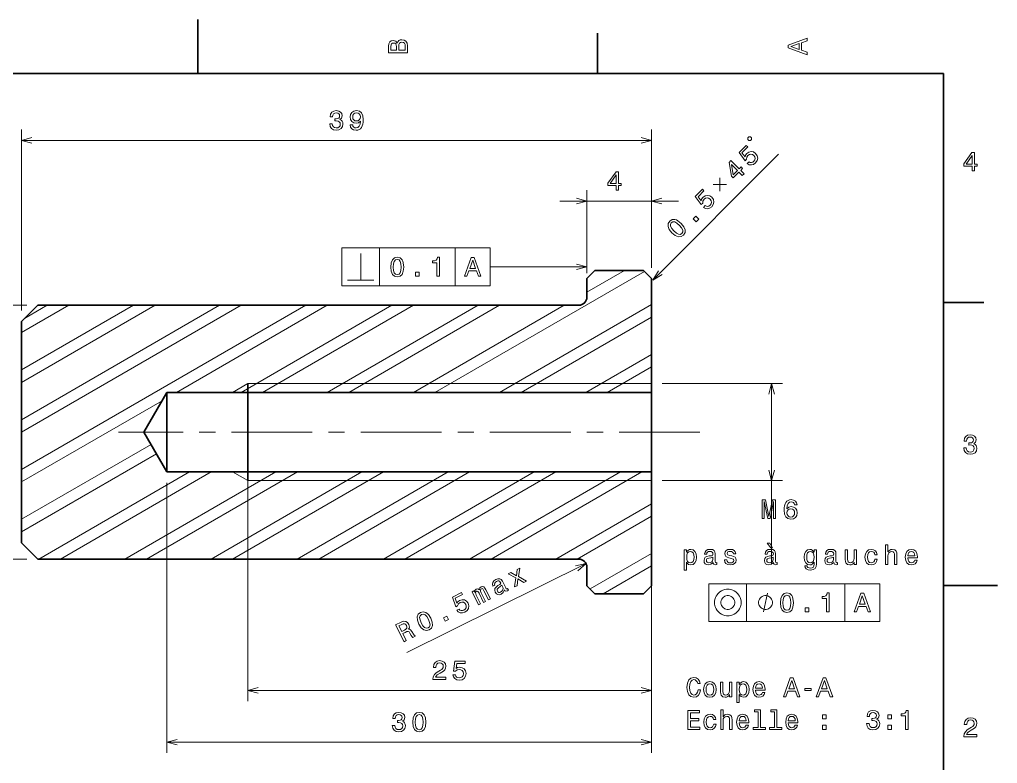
# Model space of a CAD drawing. Extents: x 0 to 297, y 0 to 210.
# Drawn here: x 115.4 to 297, y 72 to 210 of the extents above; entities that cross this region are included whole.
import ezdxf

# ---------------------------------------------------------------- set-up
doc = ezdxf.new("R2010")
doc.units = 0
doc.linetypes.add('AXES', pattern=[24, 15, -3, 3, -3])

msp = doc.modelspace()

# ---------------------------------------------------------------- linework, layer by layer
at = {"color": 7, "lineweight": 35, "ltscale": 0.25}
for p, q in [((148.5, 200), (148.5, 210)), ((287, 105), (297, 105))]:
    msp.add_line(p, q, dxfattribs=at)
at = {"color": 7, "lineweight": 35, "ltscale": 0.1875}
for p, q in [((222.699997, 200), (222.699997, 207.5)), ((287, 157.5), (294.5, 157.5))]:
    msp.add_line(p, q, dxfattribs=at)
at = {"color": 7, "lineweight": 35}
for p, q in [((287, 200), (10, 200)), ((287, 10), (287, 200)), ((232.755966, 161.931076), (232.755966, 140.80658)), ((118.755981, 156.981079), (219.255966, 156.981079)), ((115.755981, 153.981079), (115.755981, 112.881081)), ((232.755966, 140.80658), (142.755981, 140.80658)), ((232.755966, 126.05558), (142.755981, 126.05558)), ((232.755966, 126.05558), (232.755966, 104.931076)), ((118.755981, 109.881081), (219.255966, 109.881081))]:
    msp.add_line(p, q, dxfattribs=at)
at = {"color": 7, "lineweight": 13}
for p, q in [((115.755981, 155.981079), (115.755981, 189.56987)), ((232.755966, 163.931076), (232.755966, 189.56987)), ((115.755981, 187.56987), (232.755966, 187.56987)), ((233.028015, 161.659042), (256.361694, 184.992737)), ((215.755966, 176.318497), (237.755981, 176.318497)), ((175.267029, 167.615204), (202.811127, 167.615204)), ((192.530716, 140.80658), (231.424896, 163.262146)), ((175.267029, 160.615204), (202.811127, 160.615204)), ((115.755981, 133.431076), (156.545776, 156.981079)), ((115.755981, 142.668686), (140.545776, 156.981079)), ((115.755981, 126.502876), (168.545776, 156.981079)), ((115.755981, 135.740479), (152.545776, 156.981079)), ((115.755981, 144.978088), (136.545776, 156.981079)), ((144.530716, 140.80658), (172.545776, 156.981079)), ((156.530716, 140.80658), (184.545776, 156.981079)), ((160.530716, 140.80658), (188.545776, 156.981079)), ((172.530716, 140.80658), (200.545776, 156.981079)), ((176.530716, 140.80658), (204.545776, 156.981079)), ((188.530716, 140.80658), (216.545776, 156.981079)), ((204.530716, 140.80658), (232.755966, 157.102432)), ((208.530716, 140.80658), (232.755966, 154.79303)), ((232.755966, 142.431076), (157.755981, 142.431076)), ((115.755981, 124.193474), (141.868607, 139.269608)), ((115.755981, 117.265266), (139.812286, 131.15419)), ((115.755981, 114.955872), (140.812302, 129.422134)), ((118.966187, 109.881081), (146.981232, 126.05558)), ((122.966187, 109.881081), (150.981232, 126.05558)), ((134.966187, 109.881081), (162.981232, 126.05558)), ((138.966187, 109.881081), (166.981232, 126.05558)), ((150.966187, 109.881081), (178.981232, 126.05558)), ((154.966187, 109.881081), (182.981232, 126.05558)), ((166.966187, 109.881081), (194.981232, 126.05558)), ((170.966171, 109.881081), (198.981232, 126.05558)), ((182.966171, 109.881081), (210.981232, 126.05558)), ((186.966187, 109.881081), (214.981232, 126.05558)), ((198.966171, 109.881081), (226.981232, 126.05558)), ((202.966187, 109.881081), (230.981232, 126.05558)), ((142.755981, 124.05558), (142.755981, 73.904381)), ((232.755966, 124.431076), (157.755981, 124.431076)), ((214.966171, 109.881081), (232.755966, 120.152023)), ((220.600052, 109.046974), (187.329727, 92.563927)), ((243.427017, 105.312386), (275.171112, 105.312386)), ((232.755966, 102.931076), (232.755966, 73.904381)), ((243.427017, 98.312386), (275.171112, 98.312386)), ((142.755981, 75.904381), (232.755966, 75.904381))]:
    msp.add_line(p, q, dxfattribs=at)
at = {"color": 7, "lineweight": 13, "ltscale": 0.359686}
for p, q in [((220.755966, 163.931076), (220.755966, 178.318497)), ((232.755966, 163.931076), (232.755966, 178.318497))]:
    msp.add_line(p, q, dxfattribs=at)
at = {"color": 7, "lineweight": 13, "ltscale": 0.175}
for p, q in [((175.267029, 167.615204), (175.267029, 160.615204)), ((182.267029, 167.615204), (182.267029, 160.615204)), ((196.275101, 167.615204), (196.275101, 160.615204)), ((202.811127, 167.615204), (202.811127, 160.615204)), ((243.427017, 105.312386), (243.427017, 98.312386)), ((250.427017, 105.312386), (250.427017, 98.312386)), ((268.635071, 105.312386), (268.635071, 98.312386)), ((275.171112, 105.312386), (275.171112, 98.312386))]:
    msp.add_line(p, q, dxfattribs=at)
at = {"color": 7, "lineweight": 13, "ltscale": 0.054603}
msp.add_line((220.755981, 165.115204), (220.755981, 162.931076), dxfattribs=at)
at = {"color": 7, "lineweight": 35, "ltscale": 0.053033}
for p, q in [((220.755966, 161.931076), (222.255966, 163.431076)), ((232.755966, 161.931076), (231.255966, 163.431076)), ((220.755966, 104.931076), (222.255966, 103.431076)), ((232.755966, 104.931076), (231.255966, 103.431076))]:
    msp.add_line(p, q, dxfattribs=at)
at = {"color": 7, "lineweight": 13, "ltscale": 0.200962}
msp.add_line((220.755966, 159.411835), (227.717499, 163.431076), dxfattribs=at)
at = {"color": 7, "lineweight": 35, "ltscale": 0.08625}
for p, q in [((220.755966, 161.931076), (220.755966, 158.481079)), ((220.755966, 108.381081), (220.755966, 104.931076))]:
    msp.add_line(p, q, dxfattribs=at)
at = {"color": 7, "lineweight": 35, "ltscale": 0.225}
for p, q in [((222.255966, 163.431076), (231.255966, 163.431076)), ((222.255966, 103.431076), (231.255966, 103.431076))]:
    msp.add_line(p, q, dxfattribs=at)
at = {"color": 7, "lineweight": 13, "ltscale": 0.441694}
for p, q in [((116.755981, 156.981079), (99.088226, 156.981079)), ((116.755981, 109.881081), (99.088226, 109.881081))]:
    msp.add_line(p, q, dxfattribs=at)
at = {"color": 7, "lineweight": 35, "ltscale": 0.106066}
for p, q in [((115.755981, 153.981079), (118.755981, 156.981079)), ((115.755981, 112.881081), (118.755981, 109.881081))]:
    msp.add_line(p, q, dxfattribs=at)
at = {"color": 7, "lineweight": 13, "ltscale": 0.25374}
msp.add_line((115.755981, 151.906281), (124.545776, 156.981079), dxfattribs=at)
at = {"color": 7, "lineweight": 13, "ltscale": 0.122245}
msp.add_line((116.311073, 154.536163), (120.545776, 156.981079), dxfattribs=at)
at = {"color": 7, "lineweight": 13, "ltscale": 0.352913}
msp.add_line((220.530716, 140.80658), (232.755966, 147.864838), dxfattribs=at)
at = {"color": 7, "lineweight": 13, "ltscale": 0.237443}
msp.add_line((224.530716, 140.80658), (232.755966, 145.555435), dxfattribs=at)
at = {"color": 7, "lineweight": 13, "ltscale": 0.081225}
for p, q in [((154.942261, 140.80658), (157.755981, 142.431076)), ((154.942261, 126.05558), (157.755981, 124.431076))]:
    msp.add_line(p, q, dxfattribs=at)
at = {"color": 7, "lineweight": 35, "ltscale": 0.040612}
msp.add_line((157.755981, 140.80658), (157.755981, 142.431076), dxfattribs=at)
at = {"color": 8, "lineweight": 13}
for p, q in [((234.755981, 142.431076), (257.069336, 142.431076)), ((255.069336, 108.879898), (255.069336, 142.431076)), ((157.755981, 127.895073), (157.755981, 83.506477)), ((232.755966, 127.895073), (232.755966, 83.506477)), ((234.755981, 124.431076), (257.069336, 124.431076)), ((157.755981, 85.50647), (232.755966, 85.50647))]:
    msp.add_line(p, q, dxfattribs=at)
at = {"color": 7, "lineweight": 35, "ltscale": 0.212913}
msp.add_line((138.497726, 133.431076), (142.755981, 140.80658), dxfattribs=at)
at = {"color": 7, "lineweight": 35, "ltscale": 0.272787}
for p, q in [((142.755981, 140.80658), (142.755981, 129.895081)), ((157.755981, 140.80658), (157.755981, 129.895081)), ((232.755966, 129.895081), (232.755966, 140.80658))]:
    msp.add_line(p, q, dxfattribs=at)
at = {"color": 7, "linetype": 'AXES', "lineweight": 13}
msp.add_line((241.756119, 133.431076), (133.754333, 133.431076), dxfattribs=at)
at = {"color": 7, "lineweight": 35, "ltscale": 0.212912}
msp.add_line((138.497726, 133.431076), (142.755981, 126.05558), dxfattribs=at)
at = {"color": 7, "lineweight": 35, "ltscale": 0.095988}
for p, q in [((142.755981, 129.895081), (142.755981, 126.05558)), ((157.755981, 129.895081), (157.755981, 126.05558)), ((232.755966, 126.05558), (232.755966, 129.895081))]:
    msp.add_line(p, q, dxfattribs=at)
at = {"color": 7, "lineweight": 35, "ltscale": 0.040613}
msp.add_line((157.755981, 124.431076), (157.755981, 126.05558), dxfattribs=at)
at = {"color": 7, "lineweight": 13, "ltscale": 0.398077}
msp.add_line((218.966171, 109.881081), (232.755966, 117.842621), dxfattribs=at)
at = {"color": 7, "lineweight": 13, "ltscale": 0.329118}
msp.add_line((221.354996, 104.332054), (232.755966, 110.914413), dxfattribs=at)
at = {"color": 7, "lineweight": 13, "ltscale": 0.258697}
msp.add_line((223.794449, 103.431076), (232.755966, 108.605019), dxfattribs=at)
at = {"color": 7, "lineweight": 13}
for points in [[(185.542007, 205.630417), (185.249496, 205.983429), (185.052811, 206.074219), (184.81073, 206.104477), (184.432495, 206.03891), (184.160156, 205.842224), (183.993729, 205.524506), (183.933212, 205.080704), (183.933212, 203.835022), (187.433212, 203.835022), (187.433212, 205.151306), (187.36261, 205.620331), (187.155838, 205.968307), (186.828018, 206.185165), (186.384216, 206.260818), (186.08667, 206.215424), (185.839554, 206.094391), (185.65799, 205.897705)], [(185.385666, 204.984879), (185.385666, 204.298996), (184.351807, 204.298996), (184.351807, 205.025223), (184.382065, 205.297562), (184.472839, 205.489197), (184.629181, 205.605194), (184.86116, 205.645538), (185.093155, 205.600143), (185.254532, 205.479111), (185.355408, 205.272339)], [(187.014618, 205.095825), (187.014618, 204.298996), (185.809296, 204.298996), (185.809296, 205.050446), (185.844589, 205.368164), (185.9505, 205.595108), (186.132065, 205.731277), (186.394302, 205.776657), (186.671692, 205.731277), (186.863327, 205.605194), (186.979324, 205.393372)], [(261.633209, 203.466858), (261.633209, 203.930847), (260.604401, 204.298996), (260.604401, 205.695969), (261.633209, 206.064133), (261.633209, 206.538193), (258.128174, 205.257217), (258.128174, 204.742798)], [(260.17572, 204.460388), (258.632477, 205), (260.17572, 205.539627)], [(173.004318, 190.669281), (173.004318, 190.633987), (173.085007, 190.149826), (173.322037, 189.786728), (173.695236, 189.554733), (174.189484, 189.468994), (174.713974, 189.554733), (175.107346, 189.776642), (175.359512, 190.129669), (175.450287, 190.583557), (175.409943, 190.881104), (175.298981, 191.123169), (175.117432, 191.309784), (174.875366, 191.445938), (175.203171, 191.718277), (175.319168, 192.151993), (175.243515, 192.545364), (175.026657, 192.842926), (174.67363, 193.02951), (174.189484, 193.095078), (173.73558, 193.014389), (173.387604, 192.79248), (173.16066, 192.439453), (173.085007, 191.970444), (173.085007, 191.935135), (173.533859, 191.935135), (173.574203, 192.257904), (173.705322, 192.489899), (173.917145, 192.631104), (174.214691, 192.681534), (174.476944, 192.64119), (174.668579, 192.535278), (174.784576, 192.363815), (174.829971, 192.131821), (174.784576, 191.884705), (174.663544, 191.718277), (174.451721, 191.617416), (174.164261, 191.587158), (173.967575, 191.592194), (173.967575, 191.193787), (174.214691, 191.203873), (174.532425, 191.158478), (174.769455, 191.037445), (174.91066, 190.840759), (174.96109, 190.583557), (174.905624, 190.291046), (174.759369, 190.074188), (174.527374, 189.938019), (174.219742, 189.892639), (173.902023, 189.943054), (173.670029, 190.09436), (173.523773, 190.336441), (173.468292, 190.669281)], [(176.800858, 190.437302), (176.876511, 190.038879), (177.093369, 189.731247), (177.43631, 189.539612), (177.890198, 189.468994), (178.187744, 189.504303), (178.455032, 189.595078), (178.681992, 189.751419), (178.873627, 189.973312), (179.024918, 190.250702), (179.13588, 190.593643), (179.201431, 190.987015), (179.226654, 191.440903), (179.140915, 192.151993), (178.893799, 192.671448), (178.500427, 192.984131), (177.9608, 193.095078), (177.466568, 193.004303), (177.093369, 192.762222), (176.851288, 192.389023), (176.770599, 191.919998), (176.851288, 191.435852), (177.088318, 191.067703), (177.441345, 190.835709), (177.890198, 190.760071), (178.364258, 190.855881), (178.722336, 191.148392), (178.641632, 190.588593), (178.480255, 190.190186), (178.233139, 189.953156), (177.895233, 189.877502), (177.632996, 189.912796), (177.441345, 190.023758), (177.315262, 190.200272), (177.264832, 190.437302)], [(177.259796, 191.925049), (177.310226, 192.237732), (177.451431, 192.484848), (177.67334, 192.64119), (177.9608, 192.696671), (178.258347, 192.64119), (178.485291, 192.484848), (178.626511, 192.242767), (178.681992, 191.930099), (178.626511, 191.612366), (178.485291, 191.375336), (178.253311, 191.22908), (177.945679, 191.17865), (177.668289, 191.22908), (177.451431, 191.375336), (177.310226, 191.60733)], [(251.152679, 187.56189), (251.317673, 187.726868), (251.317673, 188.056854), (251.152679, 188.221848), (250.822693, 188.221848), (250.6577, 188.056854), (250.6577, 187.726868), (250.822693, 187.56189)], [(250.529327, 183.279709), (250.900208, 183.065735), (251.303177, 183.012253), (251.702576, 183.126358), (252.084152, 183.400955), (252.380142, 183.825317), (252.487122, 184.281784), (252.387268, 184.738235), (252.098419, 185.162613), (251.706146, 185.433624), (251.274643, 185.522781), (250.839584, 185.422943), (250.433044, 185.13765), (250.208389, 184.827393), (250.119232, 184.502884), (249.552231, 185.269592), (250.636307, 186.353683), (250.343887, 186.646103), (249.020874, 185.32309), (250.13707, 183.814621), (250.422348, 184.099915), (250.461578, 184.47435), (250.664841, 184.798874), (250.932297, 184.987869), (251.221146, 185.048492), (251.506439, 184.984314), (251.770325, 184.798874), (251.955765, 184.534973), (252.016388, 184.246124), (251.952194, 183.960831), (251.766769, 183.696945), (251.552795, 183.532898), (251.32457, 183.468704), (251.089218, 183.490112), (250.860977, 183.611359)], [(292.277374, 181.916794), (292.731262, 181.916794), (292.731262, 182.784225), (293.23056, 182.784225), (293.23056, 183.187683), (292.731262, 183.187683), (292.731262, 185.341141), (292.272339, 185.341141), (290.739197, 183.228027), (290.739197, 182.784225), (292.277374, 182.784225)], [(249.613556, 181.073013), (249.934509, 181.393951), (249.321136, 182.007324), (249.674179, 182.360367), (249.388901, 182.64566), (249.035843, 182.292618), (247.513123, 183.815338), (247.188614, 183.490814), (247.598709, 180.912537), (247.912521, 180.598709), (249.000183, 181.686371)], [(291.162842, 183.187683), (292.277374, 184.756134), (292.277374, 183.187683)], [(226.189392, 178.318497), (226.643265, 178.318497), (226.643265, 179.185928), (227.142548, 179.185928), (227.142548, 179.589386), (226.643265, 179.589386), (226.643265, 181.742844), (226.184341, 181.742844), (224.651199, 179.62973), (224.651199, 179.185928), (226.189392, 179.185928)], [(247.926804, 181.183548), (247.60585, 183.080719), (248.714905, 181.971664)], [(225.074829, 179.589386), (226.189392, 181.157837), (226.189392, 179.589386)], [(242.382004, 175.132401), (242.752884, 174.918427), (243.155853, 174.864929), (243.555252, 174.97905), (243.936829, 175.253647), (244.232819, 175.678009), (244.339798, 176.13446), (244.239944, 176.590927), (243.951096, 177.015289), (243.558823, 177.286316), (243.127319, 177.375473), (242.692261, 177.27562), (242.285721, 176.990326), (242.061066, 176.680084), (241.971909, 176.35556), (241.404907, 177.122269), (242.488983, 178.206375), (242.196564, 178.498795), (240.87355, 177.175766), (241.989746, 175.667313), (242.275024, 175.952591), (242.314255, 176.327042), (242.517517, 176.65155), (242.784973, 176.840561), (243.073822, 176.901184), (243.359116, 176.83699), (243.623001, 176.65155), (243.808441, 176.387665), (243.869064, 176.098801), (243.804871, 175.813522), (243.619446, 175.549622), (243.405472, 175.38559), (243.177246, 175.321396), (242.941895, 175.342789), (242.713654, 175.464035)], [(236.559998, 170.437256), (237.17337, 169.930878), (237.740372, 169.699081), (238.25032, 169.724045), (238.699661, 170.016464), (238.98851, 170.462219), (239.013474, 170.972183), (238.778107, 171.535614), (238.275284, 172.152557), (237.661911, 172.65181), (237.373062, 172.805145), (237.09491, 172.890732), (236.584961, 172.865784), (236.135635, 172.58049), (235.846786, 172.127594), (235.825378, 171.614075), (236.057175, 171.047058)], [(241.024048, 172.48349), (241.516159, 172.975616), (240.984818, 173.506958), (240.492691, 173.014847)], [(236.902344, 170.779602), (236.499374, 171.239639), (236.278275, 171.639038), (236.256882, 171.981384), (236.431625, 172.2845), (236.731171, 172.455673), (237.073517, 172.43428), (237.472916, 172.213181), (237.932953, 171.810211), (238.339478, 171.346619), (238.560577, 170.94722), (238.58197, 170.604874), (238.407242, 170.308884), (238.107681, 170.130585), (237.765335, 170.151978), (237.365936, 170.373077)], [(290.729126, 130.51622), (290.729126, 130.480911), (290.809814, 129.996765), (291.046844, 129.633652), (291.420044, 129.401657), (291.914276, 129.315933), (292.438782, 129.401657), (292.832153, 129.623566), (293.08429, 129.976593), (293.175079, 130.430481), (293.134735, 130.728027), (293.023773, 130.970108), (292.842224, 131.156708), (292.600159, 131.292877), (292.927948, 131.565216), (293.043945, 131.998932), (292.968292, 132.392303), (292.751434, 132.68985), (292.398407, 132.87645), (291.914276, 132.942017), (291.460388, 132.861313), (291.112396, 132.63942), (290.885468, 132.286392), (290.809814, 131.817368), (290.809814, 131.782074), (291.258636, 131.782074), (291.299011, 132.104828), (291.430115, 132.336823), (291.641937, 132.478027), (291.939484, 132.528473), (292.201721, 132.488113), (292.393372, 132.382217), (292.509369, 132.210739), (292.554749, 131.97876), (292.509369, 131.731628), (292.388336, 131.565216), (292.176514, 131.46434), (291.889069, 131.434082), (291.692383, 131.439133), (291.692383, 131.04071), (291.939484, 131.050797), (292.257202, 131.005417), (292.494232, 130.884369), (292.635468, 130.687683), (292.685883, 130.430481), (292.630402, 130.13797), (292.484161, 129.921112), (292.252167, 129.784943), (291.944519, 129.739563), (291.626801, 129.789993), (291.394806, 129.941284), (291.248566, 130.183365), (291.193085, 130.51622)], [(207.779709, 104.927414), (207.93541, 106.180847), (209.045044, 105.554291), (209.524063, 105.791611), (208.03624, 106.613518), (208.272079, 108.193703), (207.811142, 107.96534), (207.655731, 106.79084), (206.627151, 107.378761), (206.157181, 107.14592), (207.545898, 106.364967), (207.314255, 104.696808)], [(205.427643, 104.156105), (205.434357, 104.142548), (205.533081, 104.000099), (205.654602, 103.925224), (205.981842, 103.980408), (206.185364, 104.126266), (206.033112, 104.433563), (205.944931, 104.372986), (205.789291, 104.369049), (205.677139, 104.538612), (205.054749, 105.794907), (204.841553, 106.08889), (204.571442, 106.236481), (204.228622, 106.235481), (203.815353, 106.092651), (203.462631, 105.850357), (203.25856, 105.557899), (203.200974, 105.231079), (203.29895, 104.885643), (203.312393, 104.858528), (203.669388, 105.0354), (203.606995, 105.240868), (203.639236, 105.42569), (203.761627, 105.587631), (203.976425, 105.733452), (204.209061, 105.820557), (204.400803, 105.831131), (204.553909, 105.760658), (204.666153, 105.61364), (204.742096, 105.414886), (204.716812, 105.284164), (204.558441, 105.149422), (204.237427, 104.945351), (203.889084, 104.671471), (203.685074, 104.390289), (203.634323, 104.08374), (203.75029, 103.724701), (203.943253, 103.448837), (204.193039, 103.296806), (204.488403, 103.268661), (204.824844, 103.373428), (205.19809, 103.676544)], [(196.588058, 100.401466), (196.871063, 100.080154), (197.235779, 99.900642), (197.650711, 99.881081), (198.100037, 100.019272), (198.516174, 100.326736), (198.763458, 100.725037), (198.814789, 101.189468), (198.676758, 101.683907), (198.391724, 102.066116), (198.011368, 102.288544), (197.56723, 102.333023), (197.090805, 102.192673), (196.778748, 101.970535), (196.59053, 101.691551), (196.298401, 102.599297), (197.67218, 103.279915), (197.488602, 103.650475), (195.812042, 102.819855), (196.38739, 101.033714), (196.748917, 101.212822), (196.905792, 101.555069), (197.202133, 101.797569), (197.515976, 101.891151), (197.809067, 101.856239), (198.058853, 101.704216), (198.249619, 101.444145), (198.340942, 101.134819), (198.306046, 100.841743), (198.154007, 100.591949), (197.893936, 100.401192), (197.638763, 100.314163), (197.401993, 100.326309), (197.185822, 100.421829), (197.008331, 100.60968)], [(200.636932, 101.38868), (201.002975, 101.570023), (200.199219, 103.19236), (200.100922, 103.447578), (200.08139, 103.657402), (200.133835, 103.812836), (200.249252, 103.920677), (200.375626, 103.938255), (200.492706, 103.883698), (200.60498, 103.747955), (200.719284, 103.551315), (201.563324, 101.847641), (201.906784, 102.017799), (201.103027, 103.640129), (201.006958, 103.890831), (200.987427, 104.100655), (201.04216, 104.262848), (201.157578, 104.370682), (201.283951, 104.38826), (201.401031, 104.333702), (201.623093, 103.999092), (202.467133, 102.29541), (202.833176, 102.476761), (202.002563, 104.15332), (201.807571, 104.490097), (201.60318, 104.720894), (201.377975, 104.811935), (201.113876, 104.754265), (200.882996, 104.527313), (200.800461, 104.159981), (200.50563, 104.334732), (200.178436, 104.290825), (199.965637, 104.072823), (199.914764, 103.732445), (199.787155, 103.990028), (199.434662, 103.815399)], [(205.118271, 104.666969), (205.180466, 104.405106), (205.125412, 104.152702), (204.966705, 103.927742), (204.72023, 103.754982), (204.537323, 103.692497), (204.379486, 103.704353), (204.23996, 103.792824), (204.130051, 103.957878), (204.069778, 104.125), (204.086105, 104.273796), (204.312637, 104.54361), (204.65181, 104.77919), (204.927963, 105.051079)], [(249.377014, 101.812386), (249.377014, 102.045715), (249.31868, 102.395721), (249.260345, 102.570717), (249.202011, 102.74572), (249.085358, 102.97905), (248.910355, 103.270721), (248.793686, 103.445717), (248.677017, 103.562386), (248.560349, 103.679054), (248.385345, 103.795715), (248.093689, 103.970718), (247.860352, 104.087387), (247.685349, 104.145721), (247.510345, 104.204056), (247.160355, 104.262383), (246.927017, 104.262383), (246.69368, 104.262383), (246.343689, 104.204056), (246.168686, 104.145721), (245.993683, 104.087387), (245.760345, 103.970718), (245.468689, 103.795715), (245.293686, 103.679054), (245.177017, 103.562386), (245.060349, 103.445717), (244.94368, 103.270721), (244.768677, 102.97905), (244.652023, 102.74572), (244.593689, 102.570717), (244.535355, 102.395721), (244.47702, 102.045715), (244.47702, 101.812386), (244.47702, 101.579056), (244.535355, 101.22905), (244.593689, 101.054054), (244.652023, 100.879051), (244.768677, 100.645721), (244.94368, 100.35405), (245.060349, 100.179054), (245.177017, 100.062386), (245.293686, 99.945717), (245.468689, 99.829056), (245.760345, 99.654053), (245.993683, 99.537384), (246.168686, 99.47905), (246.343689, 99.420715), (246.69368, 99.362389), (246.927017, 99.362389), (247.160355, 99.362389), (247.510345, 99.420715), (247.685349, 99.47905), (247.860352, 99.537384), (248.093689, 99.654053), (248.385345, 99.829056), (248.560349, 99.945717), (248.677017, 100.062386), (248.793686, 100.179054), (248.910355, 100.35405), (249.085358, 100.645721), (249.202011, 100.879051), (249.260345, 101.054054), (249.31868, 101.22905), (249.377014, 101.579056)], [(256.679596, 101.772041), (256.755249, 100.980255), (256.992279, 100.415413), (257.370544, 100.072472), (257.89502, 99.961517), (258.41449, 100.072472), (258.792725, 100.415413), (259.024719, 100.980255), (259.105408, 101.772041), (259.024719, 102.558784), (258.928894, 102.87146), (258.792725, 103.12867), (258.41449, 103.471611), (257.89502, 103.587601), (257.370544, 103.471611), (256.992279, 103.123627), (256.755249, 102.558784)], [(265.276306, 100.062386), (265.735229, 100.062386), (265.735229, 103.587601), (265.392303, 103.587601), (265.301514, 103.279968), (265.119965, 103.073196), (264.84259, 102.952156), (264.45929, 102.911812), (264.45929, 102.553741), (265.276306, 102.553741)], [(248.210358, 101.812386), (248.210358, 101.929054), (248.152023, 102.162384), (248.093689, 102.337387), (248.035355, 102.454056), (247.918686, 102.629051), (247.743683, 102.804054), (247.56868, 102.920715), (247.452011, 102.97905), (247.277023, 103.037384), (247.043686, 103.095718), (246.927017, 103.095718), (246.810349, 103.095718), (246.577011, 103.037384), (246.402023, 102.97905), (246.285355, 102.920715), (246.110352, 102.804054), (245.935349, 102.629051), (245.81868, 102.454056), (245.760345, 102.337387), (245.702011, 102.162384), (245.643677, 101.929054), (245.643677, 101.812386), (245.643677, 101.695717), (245.702011, 101.462387), (245.760345, 101.287384), (245.81868, 101.170715), (245.935349, 100.99572), (246.110352, 100.820717), (246.285355, 100.704056), (246.402023, 100.645721), (246.577011, 100.587387), (246.810349, 100.529053), (246.927017, 100.529053), (247.043686, 100.529053), (247.277023, 100.587387), (247.452011, 100.645721), (247.56868, 100.704056), (247.743683, 100.820717), (247.918686, 100.99572), (248.035355, 101.170715), (248.093689, 101.287384), (248.152023, 101.462387), (248.210358, 101.695717)], [(255.210358, 101.812386), (255.210358, 101.929054), (255.152023, 102.162384), (255.093689, 102.337387), (255.035355, 102.454056), (254.918686, 102.629051), (254.743683, 102.804054), (254.56868, 102.920715), (254.452011, 102.97905), (254.277023, 103.037384), (254.043686, 103.095718), (253.927017, 103.095718), (253.810349, 103.095718), (253.577011, 103.037384), (253.402023, 102.97905), (253.285355, 102.920715), (253.110352, 102.804054), (252.935349, 102.629051), (252.81868, 102.454056), (252.760345, 102.337387), (252.702011, 102.162384), (252.643677, 101.929054), (252.643677, 101.812386), (252.643677, 101.695717), (252.702011, 101.462387), (252.760345, 101.287384), (252.81868, 101.170715), (252.935349, 100.99572), (253.110352, 100.820717), (253.285355, 100.704056), (253.402023, 100.645721), (253.577011, 100.587387), (253.810349, 100.529053), (253.927017, 100.529053), (254.043686, 100.529053), (254.277023, 100.587387), (254.452011, 100.645721), (254.56868, 100.704056), (254.743683, 100.820717), (254.918686, 100.99572), (255.035355, 101.170715), (255.093689, 101.287384), (255.152023, 101.462387), (255.210358, 101.695717)], [(257.163757, 101.772041), (257.204102, 102.382271), (257.3302, 102.82103), (257.557129, 103.078232), (257.89502, 103.169014), (258.227875, 103.078232), (258.454834, 102.82103), (258.580902, 102.382271), (258.621246, 101.772041), (258.580902, 101.156769), (258.454834, 100.718002), (258.227875, 100.4608), (257.89502, 100.375069), (257.557129, 100.4608), (257.3302, 100.718002), (257.204102, 101.156769)], [(189.570557, 97.814056), (189.989838, 97.138153), (190.452988, 96.737244), (190.944153, 96.59787), (191.463394, 96.731285), (191.879593, 97.06131), (192.066284, 97.536514), (192.023407, 98.145638), (191.744202, 98.890945), (191.322647, 99.560097), (191.097977, 99.797737), (190.861771, 99.967758), (190.370605, 100.10714), (189.853653, 99.980476), (189.435165, 99.643692), (189.250717, 99.163963), (189.289078, 98.552605)], [(261.283081, 100.062386), (261.979034, 100.062386), (261.979034, 100.813828), (261.283081, 100.813828)], [(186.794342, 94.530678), (187.214615, 94.738892), (186.55864, 96.062965), (186.987946, 96.275658), (187.310989, 96.418823), (187.541168, 96.454063), (187.723511, 96.358673), (187.900787, 96.114433), (188.124893, 95.718918), (188.284088, 95.465729), (188.416672, 95.334427), (188.891174, 95.569504), (188.848633, 95.655365), (188.682007, 95.730408), (188.529434, 95.947487), (188.247055, 96.43795), (187.984406, 96.774963), (187.822266, 96.840965), (187.617035, 96.84623), (187.741821, 97.048759), (187.789993, 97.269615), (187.772827, 97.508751), (187.68129, 97.761696), (187.429962, 98.109947), (187.108154, 98.305092), (186.724823, 98.329048), (186.289001, 98.186302), (185.240585, 97.666885)], [(190.004379, 98.028984), (189.769638, 98.593704), (189.687836, 99.042824), (189.777008, 99.374046), (190.039474, 99.605392), (190.378036, 99.671814), (190.695572, 99.542091), (191.003326, 99.20491), (191.310379, 98.676018), (191.547363, 98.106781), (191.629181, 97.657654), (191.539993, 97.326439), (191.2798, 97.101852), (190.938965, 97.028671), (190.621429, 97.158394), (190.313675, 97.495575)], [(194.454498, 98.325729), (195.078125, 98.634697), (194.744537, 99.308029), (194.120911, 98.999069)], [(186.361801, 97.743973), (186.650894, 97.853432), (186.887756, 97.863838), (187.088135, 97.766121), (187.251938, 97.53772), (187.336609, 97.253235), (187.292953, 97.034615), (187.125366, 96.850288), (186.851868, 96.686646), (186.368332, 96.447083), (185.851151, 97.490982)], [(241.390564, 85.624214), (241.289688, 85.200584), (241.12326, 84.897987), (240.891281, 84.711388), (240.618942, 84.650871), (240.291138, 84.741646), (240.033936, 85.013985), (239.862457, 85.457787), (239.806976, 86.073059), (239.862457, 86.683289), (240.028885, 87.132133), (240.286087, 87.404472), (240.618942, 87.50029), (240.861023, 87.44986), (241.067795, 87.308647), (241.229172, 87.081703), (241.340118, 86.769028), (241.819229, 86.769028), (241.667938, 87.248131), (241.405685, 87.611244), (241.047623, 87.838188), (240.618942, 87.918884), (240.084366, 87.792801), (239.675858, 87.439774), (239.413605, 86.859802), (239.32283, 86.073059), (239.413605, 85.286316), (239.675858, 84.706345), (240.084366, 84.348274), (240.618942, 84.227242), (241.087967, 84.323059), (241.466202, 84.590347), (241.73349, 85.029114), (241.87471, 85.624214)], [(257.256561, 84.323059), (257.72052, 84.323059), (258.088684, 85.351875), (259.485657, 85.351875), (259.853821, 84.323059), (260.327881, 84.323059), (259.046906, 87.828102), (258.532501, 87.828102)], [(258.250061, 85.780548), (258.789703, 87.323776), (259.329315, 85.780548)], [(263.328613, 84.323059), (263.792572, 84.323059), (264.160736, 85.351875), (265.557709, 85.351875), (265.925873, 84.323059), (266.399933, 84.323059), (265.118958, 87.828102), (264.604523, 87.828102)], [(264.322113, 85.780548), (264.861725, 87.323776), (265.401367, 85.780548)], [(242.434509, 85.674644), (242.515198, 85.059372), (242.747192, 84.605476), (243.115341, 84.323059), (243.609573, 84.227242), (244.09877, 84.323059), (244.466919, 84.600433), (244.698914, 85.054329), (244.784653, 85.674644), (244.698914, 86.289917), (244.466919, 86.748848), (244.09877, 87.02623), (243.609573, 87.12709), (243.115341, 87.02623), (242.747192, 86.743805), (242.515198, 86.289917)], [(242.888397, 85.679688), (242.933777, 86.133575), (243.074997, 86.461388), (243.301941, 86.663116), (243.609573, 86.733719), (243.91217, 86.663116), (244.139114, 86.466431), (244.280319, 86.133575), (244.330765, 85.679688), (244.280319, 85.220757), (244.139114, 84.887901), (243.91217, 84.686172), (243.609573, 84.620613), (243.301941, 84.686172), (243.074997, 84.887901), (242.933777, 85.220757)], [(247.689545, 87.031273), (247.245743, 87.031273), (247.245743, 85.467873), (247.195313, 85.104759), (247.049057, 84.842514), (246.822113, 84.681129), (246.524567, 84.630699), (246.287537, 84.671043), (246.13623, 84.792076), (246.050507, 84.998848), (246.030319, 85.291359), (246.030319, 87.031273), (245.586517, 87.031273), (245.586517, 85.251015), (245.601654, 84.892944), (245.697479, 84.59539), (245.989975, 84.323059), (246.459, 84.227242), (246.711166, 84.262543), (246.928024, 84.353317), (247.114624, 84.509659), (247.265915, 84.736603), (247.265915, 84.323059), (247.689545, 84.323059)], [(249.056259, 86.612686), (249.056259, 87.031273), (248.612457, 87.031273), (248.612457, 83.274071), (249.056259, 83.274071), (249.056259, 84.736603), (249.212601, 84.499573), (249.389114, 84.343231), (249.832916, 84.227242), (250.256546, 84.323059), (250.589401, 84.610519), (250.806259, 85.064415), (250.886948, 85.679688), (250.806259, 86.289917), (250.589401, 86.743805), (250.256546, 87.02623), (249.832916, 87.12709), (249.590851, 87.096832), (249.384079, 87.001015), (249.207565, 86.83963)], [(249.757278, 84.625656), (249.459717, 84.691216), (249.242859, 84.892944), (249.106689, 85.220757), (249.06131, 85.679688), (249.106689, 86.133575), (249.242859, 86.461388), (249.459717, 86.658073), (249.757278, 86.728676), (250.029602, 86.658073), (250.24646, 86.456345), (250.382629, 86.128532), (250.43306, 85.679688), (250.382629, 85.2258), (250.24646, 84.892944), (250.029602, 84.691216)], [(252.062027, 85.548561), (253.83725, 85.548561), (253.842285, 85.755333), (253.761597, 86.335304), (253.539688, 86.769028), (253.186661, 87.031273), (252.717651, 87.12709), (252.258713, 87.02623), (251.905685, 86.743805), (251.678741, 86.284874), (251.598053, 85.679688), (251.673706, 85.059372), (251.90065, 84.605476), (252.248627, 84.323059), (252.702515, 84.227242), (253.095886, 84.292801), (253.418655, 84.464272), (253.655685, 84.736603), (253.791855, 85.099716), (253.353088, 85.099716), (253.262314, 84.897987), (253.131195, 84.746689), (252.757996, 84.625656), (252.47052, 84.681129), (252.253662, 84.857643), (252.112457, 85.145103), (252.062027, 85.533432)], [(252.062027, 85.921761), (252.117508, 86.269745), (252.253662, 86.526947), (252.460449, 86.683289), (252.732773, 86.738762), (253.000061, 86.683289), (253.206833, 86.526947), (253.332916, 86.269745), (253.378311, 85.921761)], [(261.215485, 85.477959), (262.435944, 85.477959), (262.435944, 85.876373), (261.215485, 85.876373)], [(239.514481, 78.27623), (241.73349, 78.27623), (241.73349, 78.69986), (239.978455, 78.69986), (239.978455, 79.885017), (241.541855, 79.885017), (241.541855, 80.303604), (239.978455, 80.303604), (239.978455, 81.3526), (241.693146, 81.3526), (241.693146, 81.77623), (239.514481, 81.77623)], [(245.601654, 78.27623), (246.045456, 78.27623), (246.045456, 79.83963), (246.090851, 80.197701), (246.237091, 80.459946), (246.46405, 80.62133), (246.766632, 80.681847), (247.008713, 80.631416), (247.160004, 80.495247), (247.235657, 80.268303), (247.26088, 79.965714), (247.26088, 78.27623), (247.704681, 78.27623), (247.704681, 80.056488), (247.684509, 80.414558), (247.593719, 80.712112), (247.296173, 80.984444), (246.832199, 81.080261), (246.580032, 81.04496), (246.363174, 80.949142), (246.181625, 80.797844), (246.045456, 80.591072), (246.045456, 81.89727), (245.601654, 81.89727)], [(252.556259, 81.524071), (252.556259, 78.649429), (251.643433, 78.649429), (251.643433, 78.27623), (253.907852, 78.27623), (253.907852, 78.649429), (253.000061, 78.649429), (253.000061, 81.89727), (251.860291, 81.89727), (251.860291, 81.524071)], [(255.592285, 81.524071), (255.592285, 78.649429), (254.679459, 78.649429), (254.679459, 78.27623), (256.943878, 78.27623), (256.943878, 78.649429), (256.036102, 78.649429), (256.036102, 81.89727), (254.896317, 81.89727), (254.896317, 81.524071)], [(272.698914, 79.375656), (272.698914, 79.340347), (272.779602, 78.856201), (273.016632, 78.493088), (273.389832, 78.261101), (273.884064, 78.175362), (274.408569, 78.261101), (274.801941, 78.483002), (275.054108, 78.836029), (275.144867, 79.289917), (275.104523, 79.587471), (274.993591, 79.829544), (274.812012, 80.016144), (274.569946, 80.152313), (274.897766, 80.424644), (275.013763, 80.85836), (274.93811, 81.251732), (274.721252, 81.549286), (274.368225, 81.735886), (273.884064, 81.801445), (273.430176, 81.720757), (273.082184, 81.498856), (272.855255, 81.145828), (272.779602, 80.676804), (272.779602, 80.641502), (273.228455, 80.641502), (273.268799, 80.964272), (273.399933, 81.196259), (273.611725, 81.337471), (273.909302, 81.387901), (274.171539, 81.347557), (274.36319, 81.241646), (274.479187, 81.070175), (274.524567, 80.838188), (274.479187, 80.591072), (274.358124, 80.424644), (274.146301, 80.323784), (273.858856, 80.293518), (273.66217, 80.298561), (273.66217, 79.900146), (273.909302, 79.910233), (274.22702, 79.864845), (274.46405, 79.743813), (274.605255, 79.547127), (274.655701, 79.289917), (274.60022, 78.997414), (274.453949, 78.780556), (274.221954, 78.644386), (273.914337, 78.598999), (273.596619, 78.649429), (273.364624, 78.800728), (273.218353, 79.042801), (273.162903, 79.375656)], [(279.95108, 78.27623), (280.410004, 78.27623), (280.410004, 81.801445), (280.067078, 81.801445), (279.976288, 81.493813), (279.794739, 81.287033), (279.517365, 81.166), (279.134064, 81.125656), (279.134064, 80.767586), (279.95108, 80.767586)], [(184.617081, 79.003799), (184.617081, 78.968498), (184.697769, 78.484344), (184.934799, 78.121239), (185.307999, 77.889244), (185.802231, 77.803513), (186.326736, 77.889244), (186.720093, 78.111145), (186.97226, 78.464172), (187.063049, 78.918068), (187.02269, 79.215614), (186.911743, 79.457687), (186.730179, 79.644287), (186.488113, 79.780457), (186.815918, 80.052795), (186.931915, 80.486504), (186.856262, 80.879883), (186.639404, 81.177429), (186.286377, 81.364029), (185.802231, 81.429588), (185.348343, 81.3489), (185.000366, 81.126999), (184.773407, 80.773972), (184.697769, 80.304955), (184.697769, 80.269653), (185.146622, 80.269653), (185.186966, 80.592415), (185.318085, 80.824402), (185.529907, 80.965614), (185.827454, 81.016045), (186.089691, 80.9757), (186.281342, 80.869789), (186.397339, 80.698326), (186.442719, 80.466339), (186.397339, 80.219215), (186.276291, 80.052795), (186.064484, 79.951927), (185.777023, 79.921669), (185.580322, 79.926712), (185.580322, 79.52829), (185.827454, 79.538383), (186.145172, 79.492996), (186.382202, 79.371956), (186.523407, 79.17527), (186.573853, 78.918068), (186.518372, 78.625557), (186.372116, 78.408699), (186.140121, 78.27253), (185.832489, 78.227142), (185.514771, 78.277573), (185.282776, 78.428871), (185.13652, 78.670944), (185.081055, 79.003799)], [(188.408569, 79.614029), (188.484222, 78.822243), (188.721252, 78.257401), (189.099487, 77.914467), (189.623993, 77.803513), (190.143448, 77.914467), (190.521683, 78.257401), (190.753662, 78.822243), (190.834366, 79.614029), (190.753662, 80.400772), (190.657852, 80.713455), (190.521683, 80.970657), (190.143448, 81.313599), (189.623993, 81.429588), (189.099487, 81.313599), (188.721252, 80.965614), (188.484222, 80.400772)], [(188.892715, 79.614029), (188.93306, 80.224258), (189.059143, 80.663017), (189.286087, 80.920227), (189.623993, 81.011009), (189.956833, 80.920227), (190.183792, 80.663017), (190.30986, 80.224258), (190.35022, 79.614029), (190.30986, 78.998756), (190.183792, 78.559998), (189.956833, 78.302788), (189.623993, 78.217056), (189.286087, 78.302788), (189.059143, 78.559998), (188.93306, 78.998756)], [(244.290405, 80.086746), (244.729172, 80.086746), (244.638397, 80.490204), (244.421539, 80.80793), (244.083633, 81.004616), (243.644882, 81.080261), (243.160736, 80.979401), (242.792572, 80.696976), (242.560593, 80.238045), (242.479889, 79.622772), (242.555542, 79.012543), (242.782486, 78.558647), (243.140564, 78.27623), (243.629745, 78.180412), (244.063461, 78.256058), (244.401367, 78.467873), (244.633347, 78.800728), (244.734222, 79.24453), (244.310593, 79.24453), (244.23494, 78.962112), (244.093719, 78.75029), (243.891998, 78.619171), (243.644882, 78.578827), (243.33725, 78.644386), (243.115341, 78.846115), (242.979172, 79.173927), (242.933777, 79.637901), (242.979172, 80.091789), (243.120377, 80.419601), (243.347336, 80.62133), (243.644882, 80.691933), (243.90712, 80.646545), (244.103821, 80.530556), (244.23494, 80.338913)], [(249.026001, 79.501732), (250.801224, 79.501732), (250.806259, 79.708504), (250.725571, 80.288475), (250.503662, 80.722198), (250.15065, 80.984444), (249.681625, 81.080261), (249.222687, 80.979401), (248.869659, 80.696976), (248.642715, 80.238045), (248.562027, 79.632858), (248.63768, 79.012543), (248.864624, 78.558647), (249.212601, 78.27623), (249.666489, 78.180412), (250.05986, 78.245972), (250.382629, 78.417442), (250.619659, 78.689774), (250.755829, 79.052887), (250.317078, 79.052887), (250.226288, 78.851158), (250.095169, 78.69986), (249.72197, 78.578827), (249.434509, 78.6343), (249.217651, 78.810814), (249.076431, 79.098274), (249.026001, 79.486603)], [(249.026001, 79.874931), (249.081482, 80.222916), (249.217651, 80.480118), (249.424423, 80.636459), (249.696747, 80.691933), (249.96405, 80.636459), (250.170822, 80.480118), (250.29689, 80.222916), (250.342285, 79.874931)], [(258.134064, 79.501732), (259.909302, 79.501732), (259.914337, 79.708504), (259.833649, 80.288475), (259.611725, 80.722198), (259.258728, 80.984444), (258.789703, 81.080261), (258.33075, 80.979401), (257.977722, 80.696976), (257.750793, 80.238045), (257.670105, 79.632858), (257.745758, 79.012543), (257.972687, 78.558647), (258.320679, 78.27623), (258.774567, 78.180412), (259.167938, 78.245972), (259.490692, 78.417442), (259.727722, 78.689774), (259.863892, 79.052887), (259.42514, 79.052887), (259.334351, 78.851158), (259.203247, 78.69986), (258.830048, 78.578827), (258.542572, 78.6343), (258.325714, 78.810814), (258.184509, 79.098274), (258.134064, 79.486603)], [(258.134064, 79.874931), (258.189545, 80.222916), (258.325714, 80.480118), (258.532501, 80.636459), (258.80481, 80.691933), (259.072113, 80.636459), (259.27887, 80.480118), (259.404968, 80.222916), (259.450348, 79.874931)], [(264.513763, 80.233002), (265.209717, 80.233002), (265.209717, 80.984444), (264.513763, 80.984444)], [(276.657837, 80.233002), (277.353821, 80.233002), (277.353821, 80.984444), (276.657837, 80.984444)], [(290.76947, 76.916786), (293.175079, 76.916786), (293.175079, 77.350502), (291.273773, 77.350502), (291.3797, 77.587532), (291.561249, 77.784218), (292.121033, 78.142288), (292.418579, 78.293587), (292.751434, 78.510445), (292.988464, 78.762604), (293.124634, 79.060158), (293.175079, 79.398056), (293.089355, 79.821686), (292.852325, 80.154541), (292.489197, 80.366356), (292.020172, 80.442001), (291.536041, 80.35627), (291.167877, 80.119232), (290.930847, 79.740997), (290.850159, 79.241714), (290.850159, 79.171112), (291.309082, 79.171112), (291.309082, 79.211456), (291.354462, 79.554398), (291.490631, 79.806557), (291.707489, 79.967941), (291.994965, 80.023415), (292.287476, 79.972984), (292.504333, 79.846901), (292.645538, 79.650215), (292.695984, 79.403099), (292.660675, 79.171112), (292.56485, 78.974426), (292.403473, 78.802956), (292.181549, 78.651657), (291.884003, 78.490273), (291.389771, 78.177589), (291.041779, 77.844742), (290.835022, 77.441284), (290.76947, 76.931915)], [(264.513763, 78.27623), (265.209717, 78.27623), (265.209717, 79.027672), (264.513763, 79.027672)], [(276.657837, 78.27623), (277.353821, 78.27623), (277.353821, 79.027672), (276.657837, 79.027672)]]:
    msp.add_lwpolyline(points, close=True, dxfattribs=at)
for points in [[(117.687836, 188.087494), (115.755981, 187.56987), (117.687836, 187.052231)], [(230.824112, 187.052231), (232.755966, 187.56987), (230.824112, 188.087494)], [(245.4272, 178.1241), (245.4272, 180.598969)], [(244.189758, 179.361542), (246.664627, 179.361542)], [(218.824112, 175.800858), (220.755966, 176.318497), (218.824112, 176.836136)], [(234.68782, 176.836136), (232.755966, 176.318497), (234.68782, 175.800858)], [(178.767029, 161.665207), (178.767029, 164.115204), (178.767029, 166.565201)], [(220.755981, 164.115204), (202.811127, 164.115204)], [(218.824127, 163.597565), (220.755981, 164.115204), (218.824127, 164.632843)], [(176.317032, 161.665207), (178.767029, 161.665207), (181.217026, 161.665207)], [(234.028, 163.391083), (233.028015, 161.659042), (234.760056, 162.659042)], [(219.098801, 107.725533), (220.600052, 109.046974), (218.639221, 108.653198)], [(253.577011, 100.062386), (254.277023, 103.562386)], [(144.687836, 76.42202), (142.755981, 75.904381), (144.687836, 75.386742)], [(230.824112, 75.386742), (232.755966, 75.904381), (230.824112, 76.42202)]]:
    msp.add_lwpolyline(points, dxfattribs=at)
at = {"color": 7, "lineweight": 5}
for points in [[(184.319626, 164.07486), (184.395264, 163.283066), (184.632309, 162.718231), (185.010544, 162.37529), (185.535034, 162.264343), (186.054489, 162.37529), (186.432739, 162.718231), (186.664719, 163.283066), (186.745422, 164.07486), (186.664719, 164.861603), (186.568909, 165.174286), (186.432739, 165.431488), (186.054489, 165.774429), (185.535034, 165.890427), (185.010544, 165.774429), (184.632309, 165.426437), (184.395264, 164.861603)], [(184.803772, 164.07486), (184.844116, 164.685089), (184.9702, 165.123856), (185.197144, 165.381058), (185.535034, 165.471832), (185.867889, 165.381058), (186.094833, 165.123856), (186.220917, 164.685089), (186.261261, 164.07486), (186.220917, 163.459579), (186.094833, 163.020828), (185.867889, 162.763626), (185.535034, 162.677887), (185.197144, 162.763626), (184.9702, 163.020828), (184.844116, 163.459579)], [(192.916306, 162.365204), (193.375244, 162.365204), (193.375244, 165.890427), (193.032303, 165.890427), (192.941528, 165.582779), (192.759964, 165.376007), (192.48259, 165.254974), (192.099304, 165.21463), (192.099304, 164.856552), (192.916306, 164.856552)], [(198.009964, 162.365204), (198.473953, 162.365204), (198.842102, 163.394028), (200.239075, 163.394028), (200.607239, 162.365204), (201.081299, 162.365204), (199.800323, 165.870255), (199.285904, 165.870255)], [(199.003494, 163.822693), (199.543106, 165.365921), (200.082733, 163.822693)], [(188.92308, 162.365204), (189.619049, 162.365204), (189.619049, 163.116638), (188.92308, 163.116638)], [(270.369934, 100.062386), (270.833923, 100.062386), (271.202087, 101.091202), (272.59906, 101.091202), (272.967194, 100.062386), (273.441254, 100.062386), (272.160278, 103.567429), (271.645874, 103.567429)], [(271.363464, 101.519882), (271.903076, 103.063103), (272.442719, 101.519882)]]:
    msp.add_lwpolyline(points, close=True, dxfattribs=at)
at = {"color": 8, "lineweight": 13}
for points in [[(255.586975, 140.499222), (255.069336, 142.431076), (254.551697, 140.499222)], [(254.551697, 126.36293), (255.069336, 124.431076), (255.586975, 126.36293)], [(159.687836, 86.024109), (157.755981, 85.50647), (159.687836, 84.988838)], [(230.824112, 84.988838), (232.755966, 85.50647), (230.824112, 86.024109)]]:
    msp.add_lwpolyline(points, dxfattribs=at)
for points in [[(253.290527, 117.379898), (253.678864, 117.379898), (253.678864, 120.557129), (254.334473, 117.379898), (254.768188, 117.379898), (255.418777, 120.557129), (255.418777, 117.379898), (255.812149, 117.379898), (255.812149, 120.879898), (255.196869, 120.879898), (254.551331, 117.793442), (253.910843, 120.879898), (253.290527, 120.879898)], [(259.797729, 119.936813), (259.701904, 120.345314), (259.480011, 120.647911), (259.137054, 120.839554), (258.693268, 120.905113), (258.395721, 120.869812), (258.138519, 120.773987), (257.91156, 120.617653), (257.71991, 120.395744), (257.568634, 120.11837), (257.457672, 119.780472), (257.387054, 119.382057), (257.366882, 118.933212), (257.447571, 118.217072), (257.694702, 117.697624), (258.093109, 117.384941), (258.637787, 117.27903), (259.126984, 117.369812), (259.500183, 117.606842), (259.742249, 117.980042), (259.827972, 118.454109), (259.742249, 118.933212), (259.510254, 119.301369), (259.152191, 119.533356), (258.708405, 119.614044), (258.229279, 119.513184), (257.871216, 119.225716), (257.946869, 119.780472), (258.108246, 120.178886), (258.355377, 120.415924), (258.698303, 120.496613), (258.95047, 120.456268), (259.14212, 120.350357), (259.268188, 120.173843), (259.33374, 119.936813)], [(259.338806, 118.449059), (259.283325, 118.13134), (259.14212, 117.889267), (258.915161, 117.727882), (258.632751, 117.677444), (258.335205, 117.727882), (258.108246, 117.884216), (257.962006, 118.126297), (257.916595, 118.444016), (257.967041, 118.756699), (258.108246, 118.993729), (258.34024, 119.145027), (258.652924, 119.2005), (258.925262, 119.145027), (259.14212, 118.998772), (259.283325, 118.761742)], [(255.209412, 111.956268), (254.705093, 112.813614), (254.210861, 112.813614), (254.911865, 111.956268)], [(239.281891, 111.169518), (239.281891, 111.588112), (238.838089, 111.588112), (238.838089, 107.830902), (239.281891, 107.830902), (239.281891, 109.293442), (239.438217, 109.056412), (239.614731, 108.90007), (240.058533, 108.784073), (240.482178, 108.879898), (240.815033, 109.167358), (241.031876, 109.621246), (241.112579, 110.236526), (241.031876, 110.846756), (240.815033, 111.300644), (240.482178, 111.583069), (240.058533, 111.683929), (239.816467, 111.653671), (239.609695, 111.557854), (239.433182, 111.396469)], [(239.982895, 109.182487), (239.685349, 109.248055), (239.468475, 109.449783), (239.332321, 109.777588), (239.286926, 110.236526), (239.332321, 110.690414), (239.468475, 111.018227), (239.685349, 111.214912), (239.982895, 111.285515), (240.255234, 111.214912), (240.472076, 111.013184), (240.608261, 110.685371), (240.658691, 110.236526), (240.608261, 109.782631), (240.472076, 109.449783), (240.255234, 109.248055)], [(244.208115, 109.232925), (244.208115, 109.217789), (244.233337, 109.046326), (244.308975, 108.925285), (244.626694, 108.829468), (244.873825, 108.869812), (244.873825, 109.212753), (244.767914, 109.197617), (244.626694, 109.263184), (244.601486, 109.464912), (244.601486, 110.866928), (244.54097, 111.224998), (244.364456, 111.477158), (244.056824, 111.628456), (243.623093, 111.683929), (243.199478, 111.623413), (242.88678, 111.451942), (242.690109, 111.184654), (242.624542, 110.831627), (242.624542, 110.801369), (243.022964, 110.801369), (243.058258, 111.013184), (243.16922, 111.164482), (243.350769, 111.255257), (243.607971, 111.290558), (243.855087, 111.265343), (244.031601, 111.189697), (244.137512, 111.058571), (244.172821, 110.877014), (244.152634, 110.665199), (244.071945, 110.559288), (243.870224, 110.508858), (243.491974, 110.468513), (243.058258, 110.377731), (242.750626, 110.216354), (242.569061, 109.964188), (242.513596, 109.590988), (242.564026, 109.258141), (242.720367, 109.011017), (242.972519, 108.854683), (243.320511, 108.799202), (243.789536, 108.905113)], [(247.661713, 110.458427), (247.233047, 110.559288), (246.915329, 110.675285), (246.809418, 110.912315), (246.839676, 111.078743), (246.945587, 111.199783), (247.11705, 111.275429), (247.364166, 111.305687), (247.601196, 111.275429), (247.787796, 111.184654), (247.908844, 111.048485), (247.959274, 110.866928), (248.39299, 110.866928), (248.39299, 110.877014), (248.317337, 111.204826), (248.110565, 111.462029), (247.787796, 111.623413), (247.364166, 111.683929), (246.935501, 111.623413), (246.622818, 111.456985), (246.426132, 111.209869), (246.365601, 110.897186), (246.411011, 110.594589), (246.552216, 110.382782), (246.784195, 110.231483), (247.122101, 110.125572), (247.616333, 110.004532), (247.91893, 109.878456), (247.999619, 109.777588), (248.029877, 109.626297), (247.984482, 109.439697), (247.863449, 109.298485), (247.666763, 109.20771), (247.40451, 109.177444), (247.127136, 109.20771), (246.9254, 109.313614), (246.789246, 109.485085), (246.733765, 109.722115), (246.305084, 109.722115), (246.375702, 109.318657), (246.582474, 109.026146), (246.910278, 108.84964), (247.364166, 108.784073), (247.838226, 108.84964), (248.186218, 109.026146), (248.398026, 109.308571), (248.473679, 109.676727), (248.418213, 109.994446), (248.261871, 110.211311), (248.004669, 110.352516)], [(255.416183, 109.232925), (255.416183, 109.217789), (255.441406, 109.046326), (255.517059, 108.925285), (255.834778, 108.829468), (256.081909, 108.869812), (256.081909, 109.212753), (255.975983, 109.197617), (255.834778, 109.263184), (255.80957, 109.464912), (255.80957, 110.866928), (255.749054, 111.224998), (255.57254, 111.477158), (255.264893, 111.628456), (254.831177, 111.683929), (254.407547, 111.623413), (254.094864, 111.451942), (253.898193, 111.184654), (253.832626, 110.831627), (253.832626, 110.801369), (254.231033, 110.801369), (254.266342, 111.013184), (254.377289, 111.164482), (254.558838, 111.255257), (254.816055, 111.290558), (255.063171, 111.265343), (255.239685, 111.189697), (255.345596, 111.058571), (255.38089, 110.877014), (255.360718, 110.665199), (255.280029, 110.559288), (255.078308, 110.508858), (254.700058, 110.468513), (254.266342, 110.377731), (253.95871, 110.216354), (253.777145, 109.964188), (253.72168, 109.590988), (253.77211, 109.258141), (253.928452, 109.011017), (254.180603, 108.854683), (254.52858, 108.799202), (254.997604, 108.905113)], [(263.387512, 109.000938), (263.387512, 111.588112), (262.963898, 111.588112), (262.963898, 111.149345), (262.615906, 111.547768), (262.404083, 111.648628), (262.167053, 111.683929), (261.738403, 111.583069), (261.405518, 111.300644), (261.18869, 110.846756), (261.113037, 110.236526), (261.18869, 109.621246), (261.405518, 109.167358), (261.738403, 108.879898), (262.167053, 108.784073), (262.409149, 108.819374), (262.61087, 108.910156), (262.963898, 109.293442), (262.963898, 108.910156), (262.923553, 108.607559), (262.812592, 108.390701), (262.6008, 108.264626), (262.283051, 108.219238), (262.005676, 108.249496), (261.80899, 108.325142), (261.692993, 108.456268), (261.657715, 108.632782), (261.229004, 108.632782), (261.229004, 108.612602), (261.294586, 108.289841), (261.496307, 108.047768), (261.819061, 107.891426), (262.257843, 107.835953), (262.782349, 107.911598), (263.13031, 108.123413), (263.326996, 108.49157)], [(261.57196, 110.236526), (261.61734, 110.685371), (261.75351, 111.018227), (261.965332, 111.214912), (262.247772, 111.285515), (262.545319, 111.214912), (262.767212, 111.018227), (262.903381, 110.685371), (262.953796, 110.236526), (262.903381, 109.777588), (262.767212, 109.449783), (262.545319, 109.248055), (262.247772, 109.182487), (261.965332, 109.248055), (261.75351, 109.449783), (261.61734, 109.782631)], [(266.624268, 109.232925), (266.624268, 109.217789), (266.649475, 109.046326), (266.725128, 108.925285), (267.042847, 108.829468), (267.289978, 108.869812), (267.289978, 109.212753), (267.184052, 109.197617), (267.042847, 109.263184), (267.017639, 109.464912), (267.017639, 110.866928), (266.957123, 111.224998), (266.780609, 111.477158), (266.472961, 111.628456), (266.039246, 111.683929), (265.615631, 111.623413), (265.302948, 111.451942), (265.106262, 111.184654), (265.04071, 110.831627), (265.04071, 110.801369), (265.439117, 110.801369), (265.474426, 111.013184), (265.585358, 111.164482), (265.766907, 111.255257), (266.024139, 111.290558), (266.27124, 111.265343), (266.447754, 111.189697), (266.55368, 111.058571), (266.588959, 110.877014), (266.568787, 110.665199), (266.488098, 110.559288), (266.286377, 110.508858), (265.908142, 110.468513), (265.474426, 110.377731), (265.166779, 110.216354), (264.985229, 109.964188), (264.929749, 109.590988), (264.980194, 109.258141), (265.136536, 109.011017), (265.388672, 108.854683), (265.736664, 108.799202), (266.205688, 108.905113)], [(270.839386, 111.588112), (270.395599, 111.588112), (270.395599, 110.024712), (270.345154, 109.661598), (270.198914, 109.399353), (269.971985, 109.237968), (269.674408, 109.187531), (269.437378, 109.227882), (269.286102, 109.348915), (269.200348, 109.555687), (269.180176, 109.848198), (269.180176, 111.588112), (268.736389, 111.588112), (268.736389, 109.807854), (268.751495, 109.449783), (268.847321, 109.152229), (269.139832, 108.879898), (269.608856, 108.784073), (269.861023, 108.819374), (270.077881, 108.910156), (270.264465, 109.066498), (270.415771, 109.293442), (270.415771, 108.879898), (270.839386, 108.879898)], [(274.212311, 110.690414), (274.651093, 110.690414), (274.560303, 111.093872), (274.343445, 111.411598), (274.005554, 111.608284), (273.566803, 111.683929), (273.082642, 111.583069), (272.714478, 111.300644), (272.482483, 110.841713), (272.401794, 110.22644), (272.477448, 109.616211), (272.704407, 109.162315), (273.062469, 108.879898), (273.551666, 108.784073), (273.985382, 108.859726), (274.323273, 109.071541), (274.555267, 109.404396), (274.656128, 109.848198), (274.232483, 109.848198), (274.15686, 109.565773), (274.015625, 109.353958), (273.813904, 109.222839), (273.566803, 109.182487), (273.259155, 109.248055), (273.037262, 109.449783), (272.901062, 109.777588), (272.855682, 110.24157), (272.901062, 110.695457), (273.042297, 111.02327), (273.269226, 111.224998), (273.566803, 111.295601), (273.829041, 111.250214), (274.025726, 111.134216), (274.15686, 110.942574)], [(276.223572, 108.879898), (276.667358, 108.879898), (276.667358, 110.443298), (276.712769, 110.801369), (276.859009, 111.063614), (277.085938, 111.224998), (277.38855, 111.285515), (277.630615, 111.235085), (277.781921, 111.098915), (277.857574, 110.871971), (277.882782, 110.569374), (277.882782, 108.879898), (278.326599, 108.879898), (278.326599, 110.660156), (278.306427, 111.018227), (278.215637, 111.315773), (277.918091, 111.588112), (277.454102, 111.683929), (277.201935, 111.648628), (276.985107, 111.552803), (276.803528, 111.401512), (276.667358, 111.19474), (276.667358, 112.500931), (276.223572, 112.500931)], [(280.347931, 110.1054), (282.123138, 110.1054), (282.128174, 110.312172), (282.047485, 110.892143), (281.825592, 111.325859), (281.472565, 111.588112), (281.00354, 111.683929), (280.544617, 111.583069), (280.191589, 111.300644), (279.96463, 110.841713), (279.883942, 110.236526), (279.959595, 109.616211), (280.186523, 109.162315), (280.534515, 108.879898), (280.988403, 108.784073), (281.381775, 108.84964), (281.704559, 109.021111), (281.941589, 109.293442), (282.077759, 109.656555), (281.638977, 109.656555), (281.548218, 109.454826), (281.417084, 109.303528), (281.043884, 109.182487), (280.756409, 109.237968), (280.539551, 109.414482), (280.398346, 109.701942), (280.347931, 110.090271)], [(280.347931, 110.4786), (280.403381, 110.826584), (280.539551, 111.083786), (280.746338, 111.240128), (281.018677, 111.295601), (281.28595, 111.240128), (281.492737, 111.083786), (281.618805, 110.826584), (281.664185, 110.4786)], [(244.157684, 109.828026), (244.097153, 109.565773), (243.935791, 109.364044), (243.69371, 109.232925), (243.396149, 109.187531), (243.204514, 109.212753), (243.068344, 109.293442), (242.982605, 109.434654), (242.957397, 109.63134), (242.97757, 109.807854), (243.058258, 109.933929), (243.381027, 110.075142), (243.789536, 110.135658), (244.157684, 110.256699)], [(255.365768, 109.828026), (255.305237, 109.565773), (255.14386, 109.364044), (254.901794, 109.232925), (254.604233, 109.187531), (254.412582, 109.212753), (254.276428, 109.293442), (254.190689, 109.434654), (254.165482, 109.63134), (254.185654, 109.807854), (254.266342, 109.933929), (254.589096, 110.075142), (254.997604, 110.135658), (255.365768, 110.256699)], [(266.573853, 109.828026), (266.513306, 109.565773), (266.351929, 109.364044), (266.109863, 109.232925), (265.812317, 109.187531), (265.620667, 109.212753), (265.484497, 109.293442), (265.398773, 109.434654), (265.373566, 109.63134), (265.393738, 109.807854), (265.474426, 109.933929), (265.79718, 110.075142), (266.205688, 110.135658), (266.573853, 110.256699)], [(192.157425, 87.506477), (194.563034, 87.506477), (194.563034, 87.940193), (192.661743, 87.940193), (192.767654, 88.177223), (192.949203, 88.373909), (193.509003, 88.731979), (193.806549, 88.883278), (194.139404, 89.100136), (194.376434, 89.352295), (194.512604, 89.649849), (194.563034, 89.98774), (194.477295, 90.411377), (194.240265, 90.744225), (193.877151, 90.956039), (193.408142, 91.031693), (192.923996, 90.945953), (192.555832, 90.708923), (192.318802, 90.330681), (192.238113, 89.831398), (192.238113, 89.760796), (192.697037, 89.760796), (192.697037, 89.80114), (192.742432, 90.144081), (192.878601, 90.396248), (193.095459, 90.557625), (193.382919, 90.613098), (193.67543, 90.562668), (193.892288, 90.436592), (194.033493, 90.239906), (194.083939, 89.992783), (194.04863, 89.760796), (193.952805, 89.56411), (193.791428, 89.392639), (193.569519, 89.241341), (193.271973, 89.079964), (192.77774, 88.767281), (192.429749, 88.434425), (192.222977, 88.030968), (192.157425, 87.521606)], [(195.873276, 88.419296), (195.984222, 88.005753), (196.231339, 87.682991), (196.594452, 87.481255), (197.058426, 87.405609), (197.567795, 87.496391), (197.966202, 87.743507), (198.218369, 88.136879), (198.314194, 88.641205), (198.228455, 89.110222), (197.986374, 89.478378), (197.608139, 89.715408), (197.118942, 89.80114), (196.740707, 89.740623), (196.448196, 89.574196), (196.589401, 90.517281), (198.122543, 90.517281), (198.122543, 90.930824), (196.251511, 90.930824), (195.974136, 89.074921), (196.377594, 89.074921), (196.670105, 89.311951), (197.043289, 89.397682), (197.366058, 89.342209), (197.613174, 89.180824), (197.769516, 88.933708), (197.824997, 88.615982), (197.769516, 88.298264), (197.608139, 88.05114), (197.361023, 87.894806), (197.043289, 87.839325), (196.776001, 87.874634), (196.569229, 87.990623), (196.417938, 88.17218), (196.342285, 88.419296)]]:
    msp.add_lwpolyline(points, close=True, dxfattribs=at)
at = {"color": 7, "lineweight": 35}
for centre, start, end in [((219.255966, 158.481079), 269.999991, 0.000002), ((219.255966, 108.381081), 359.999998, 90.000009)]:
    msp.add_arc(centre, 1.499999, start, end, dxfattribs=at)

doc.saveas('drawing.dxf')
